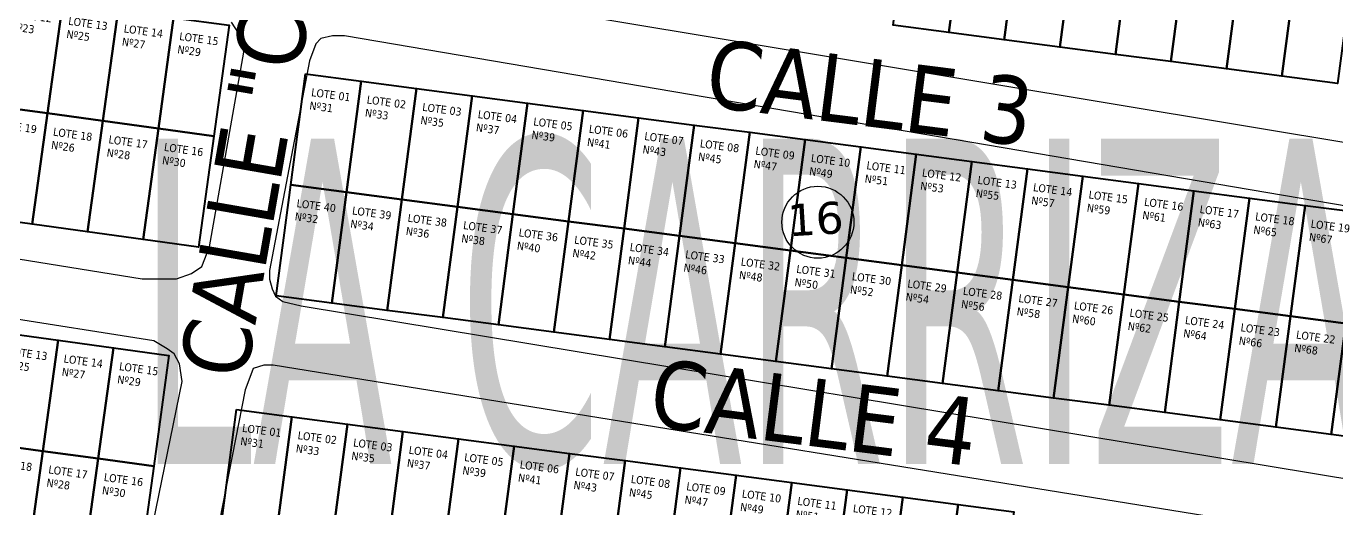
# Model space of a CAD drawing. Header units: metres. Extents: x 2 to 659295185, y -28 to 1124222152.
# Drawn here: x 658607.6 to 658771.4, y 1123367.6 to 1123428 of the extents above; entities that cross this region are included whole.
import ezdxf

# ---------------------------------------------------------------- set-up
doc = ezdxf.new("R2010")
doc.units = ezdxf.units.M
doc.header["$MEASUREMENT"] = 0
for name, color, linetype in [('CALLES', 1, 'CONTINUOUS'), ('MANZANA', 30, 'CONTINUOUS'), ('Numero de manzana', 6, 'CONTINUOUS'), ('Parcelas', 140, 'CONTINUOUS'), ('TEXTOS', 7, 'CONTINUOUS')]:
    doc.layers.add(name, color=color, linetype=linetype)
doc.styles.add('ROMAN', font='verdana.ttf')
doc.styles.get("Standard").update_dxf_attribs({"font": 'tahoma.ttf'})

msp = doc.modelspace()

# ---------------------------------------------------------------- linework, layer by layer
at = {"layer": 'MANZANA', "lineweight": -2}
for p, q in [((658649.5165, 1123434.0083), (658781.7634, 1123411.9327)), ((658634.204, 1123426.9797), (658633.2145, 1123428.5194)), ((658634.7647, 1123424.7701), (658634.204, 1123426.9797)), ((658644.3959, 1123426.4698), (658643.7444, 1123425.7999)), ((658645.8224, 1123426.8097), (658644.3959, 1123426.4698)), ((658647.3561, 1123426.8097), (658645.8224, 1123426.8097)), ((658780.3698, 1123404.1843), (658647.3561, 1123426.8097)), ((658630.4851, 1123400.4151), (658634.7647, 1123424.7701)), ((658643.7444, 1123425.7999), (658642.9858, 1123423.7004)), ((658642.9858, 1123423.7004), (658637.9476, 1123397.4657)), ((658528.2037, 1123411.6828), (658622.0661, 1123396.3959)), ((658629.5121, 1123397.9756), (658630.4851, 1123400.4151)), ((658626.3375, 1123396.4159), (658628.201, 1123397.0858)), ((658628.201, 1123397.0858), (658629.5121, 1123397.9756)), ((658637.9476, 1123397.4657), (658637.9558, 1123396.3559)), ((658623.5256, 1123388.6575), (658574.6195, 1123396.4059)), ((658622.0661, 1123396.3959), (658626.3375, 1123396.4159)), ((658637.9558, 1123396.3559), (658638.2939, 1123395.1462)), ((658638.2939, 1123395.1462), (658638.731, 1123394.2563)), ((658638.731, 1123394.2563), (658639.6133, 1123393.5965)), ((658639.6133, 1123393.5965), (658641.9139, 1123393.0566)), ((658641.9139, 1123393.0566), (658774.3833, 1123371.0811)), ((658625.1748, 1123387.6677), (658623.5256, 1123388.6575)), ((658626.0571, 1123387.0178), (658625.1748, 1123387.6677)), ((658626.7168, 1123385.7981), (658626.0571, 1123387.0178)), ((658627.0548, 1123383.5885), (658626.7168, 1123385.7981)), ((658635.9274, 1123385.1782), (658635.4903, 1123384.0684)), ((658637.2385, 1123385.6281), (658635.9274, 1123385.1782)), ((658638.4424, 1123385.6281), (658637.2385, 1123385.6281)), ((658772.1157, 1123363.9925), (658638.4424, 1123385.6281)), ((658621.3735, 1123355.9142), (658627.0548, 1123383.5885)), ((658635.4903, 1123384.0684), (658634.9461, 1123382.5187)), ((658634.9461, 1123382.5187), (658629.5946, 1123355.3943))]:
    msp.add_line(p, q, dxfattribs=at)
at = {"layer": 'Numero de manzana', "lineweight": -2}
msp.add_circle((658706.5001, 1123403.5001), 4.5001, dxfattribs=at)
at = {"layer": 'Parcelas', "lineweight": 40}
for points in [[(658717.7514, 1123442.0403), (658724.6915, 1123441.1266), (658722.864, 1123427.2464), (658715.9239, 1123428.1601), (658717.7514, 1123442.0403)], [(658724.6915, 1123441.1266), (658731.6316, 1123440.2128), (658729.8042, 1123426.3326), (658722.864, 1123427.2464), (658724.6915, 1123441.1266)], [(658731.6316, 1123440.2128), (658738.5717, 1123439.2991), (658736.7443, 1123425.4189), (658729.8042, 1123426.3326), (658731.6316, 1123440.2128)], [(658738.5717, 1123439.2991), (658745.5119, 1123438.3853), (658743.6844, 1123424.5051), (658736.7443, 1123425.4189), (658738.5717, 1123439.2991)], [(658745.5119, 1123438.3853), (658752.452, 1123437.4716), (658750.6245, 1123423.5914), (658743.6844, 1123424.5051), (658745.5119, 1123438.3853)], [(658752.452, 1123437.4716), (658759.3921, 1123436.5579), (658757.5646, 1123422.6776), (658750.6245, 1123423.5914), (658752.452, 1123437.4716)], [(658759.3921, 1123436.5579), (658766.3322, 1123435.6441), (658764.5047, 1123421.7639), (658757.5646, 1123422.6776), (658759.3921, 1123436.5579)], [(658766.3322, 1123435.6441), (658773.2723, 1123434.7304), (658771.4448, 1123420.8502), (658764.5047, 1123421.7639), (658766.3322, 1123435.6441)], [(658605.1844, 1123431.95), (658612.1192, 1123430.9967), (658610.2126, 1123417.1271), (658603.2778, 1123418.0804), (658605.1844, 1123431.95)], [(658612.1192, 1123430.9967), (658619.0539, 1123430.0434), (658617.1473, 1123416.1738), (658610.2126, 1123417.1271), (658612.1192, 1123430.9967)], [(658619.0539, 1123430.0434), (658625.9887, 1123429.0901), (658624.0821, 1123415.2206), (658617.1473, 1123416.1738), (658619.0539, 1123430.0434)], [(658625.9887, 1123429.0901), (658632.9235, 1123428.1368), (658631.0169, 1123414.2672), (658624.0821, 1123415.2205), (658625.9887, 1123429.0901)], [(658642.4633, 1123422.0596), (658649.4034, 1123421.1459), (658647.5759, 1123407.2657), (658640.6358, 1123408.1794), (658642.4633, 1123422.0596)], [(658649.4034, 1123421.1459), (658656.3435, 1123420.2321), (658654.516, 1123406.3519), (658647.5759, 1123407.2657), (658649.4034, 1123421.1459)], [(658656.3435, 1123420.2321), (658663.2836, 1123419.3184), (658661.4561, 1123405.4382), (658654.516, 1123406.3519), (658656.3435, 1123420.2321)], [(658603.2778, 1123418.0804), (658610.2126, 1123417.1271), (658608.306, 1123403.2576), (658601.3712, 1123404.2109), (658603.2778, 1123418.0804)], [(658663.2836, 1123419.3184), (658670.2237, 1123418.4046), (658668.3962, 1123404.5244), (658661.4561, 1123405.4382), (658663.2836, 1123419.3184)], [(658670.2237, 1123418.4046), (658677.1638, 1123417.4909), (658675.3364, 1123403.6107), (658668.3962, 1123404.5244), (658670.2237, 1123418.4046)], [(658610.2126, 1123417.1271), (658617.1473, 1123416.1738), (658615.2407, 1123402.3043), (658608.306, 1123403.2576), (658610.2126, 1123417.1271)], [(658677.1638, 1123417.4909), (658684.1039, 1123416.5772), (658682.2765, 1123402.697), (658675.3364, 1123403.6107), (658677.1638, 1123417.4909)], [(658684.1039, 1123416.5772), (658691.044, 1123415.6634), (658689.2166, 1123401.7832), (658682.2765, 1123402.697), (658684.1039, 1123416.5772)], [(658617.1473, 1123416.1738), (658624.0821, 1123415.2206), (658622.1755, 1123401.351), (658615.2407, 1123402.3043), (658617.1473, 1123416.1738)], [(658624.0821, 1123415.2205), (658631.0169, 1123414.2672), (658629.1103, 1123400.3977), (658622.1755, 1123401.351), (658624.0821, 1123415.2205)], [(658691.044, 1123415.6634), (658697.9842, 1123414.7497), (658696.1567, 1123400.8695), (658689.2166, 1123401.7832), (658691.044, 1123415.6634)], [(658697.9842, 1123414.7497), (658704.9243, 1123413.8359), (658703.0968, 1123399.9557), (658696.1567, 1123400.8695), (658697.9842, 1123414.7497)], [(658704.9243, 1123413.8359), (658711.8644, 1123412.9222), (658710.0369, 1123399.042), (658703.0968, 1123399.9557), (658704.9243, 1123413.8359)], [(658711.8644, 1123412.9222), (658718.8045, 1123412.0084), (658716.977, 1123398.1282), (658710.0369, 1123399.042), (658711.8644, 1123412.9222)], [(658718.8045, 1123412.0084), (658725.7446, 1123411.0947), (658723.9171, 1123397.2145), (658716.977, 1123398.1282), (658718.8045, 1123412.0084)], [(658725.7446, 1123411.0947), (658732.6847, 1123410.181), (658730.8572, 1123396.3007), (658723.9171, 1123397.2145), (658725.7446, 1123411.0947)], [(658732.6847, 1123410.181), (658739.6248, 1123409.2672), (658737.7973, 1123395.387), (658730.8572, 1123396.3007), (658732.6847, 1123410.181)], [(658640.6358, 1123408.1794), (658647.5759, 1123407.2657), (658645.7484, 1123393.3855), (658638.8083, 1123394.2992), (658640.6358, 1123408.1794)], [(658739.6248, 1123409.2672), (658746.5649, 1123408.3535), (658744.7374, 1123394.4733), (658737.7973, 1123395.387), (658739.6248, 1123409.2672)], [(658746.5649, 1123408.3535), (658753.505, 1123407.4397), (658751.6775, 1123393.5595), (658744.7374, 1123394.4733), (658746.5649, 1123408.3535)], [(658647.5759, 1123407.2657), (658654.516, 1123406.3519), (658652.6885, 1123392.4717), (658645.7484, 1123393.3855), (658647.5759, 1123407.2657)], [(658753.505, 1123407.4397), (658760.4451, 1123406.526), (658758.6176, 1123392.6458), (658751.6775, 1123393.5595), (658753.505, 1123407.4397)], [(658760.4451, 1123406.526), (658767.3852, 1123405.6122), (658765.5577, 1123391.732), (658758.6176, 1123392.6458), (658760.4451, 1123406.526)], [(658654.516, 1123406.3519), (658661.4561, 1123405.4382), (658659.6287, 1123391.558), (658652.6885, 1123392.4717), (658654.516, 1123406.3519)], [(658661.4561, 1123405.4382), (658668.3962, 1123404.5244), (658666.5688, 1123390.6442), (658659.6287, 1123391.558), (658661.4561, 1123405.4382)], [(658767.3852, 1123405.6122), (658774.3253, 1123404.6985), (658772.4978, 1123390.8183), (658765.5577, 1123391.732), (658767.3852, 1123405.6122)], [(658668.3962, 1123404.5244), (658675.3364, 1123403.6107), (658673.5089, 1123389.7305), (658666.5688, 1123390.6442), (658668.3962, 1123404.5244)], [(658675.3364, 1123403.6107), (658682.2765, 1123402.697), (658680.449, 1123388.8167), (658673.5089, 1123389.7305), (658675.3364, 1123403.6107)], [(658682.2765, 1123402.697), (658689.2166, 1123401.7832), (658687.3891, 1123387.903), (658680.449, 1123388.8167), (658682.2765, 1123402.697)], [(658689.2166, 1123401.7832), (658696.1567, 1123400.8695), (658694.3292, 1123386.9893), (658687.3891, 1123387.903), (658689.2166, 1123401.7832)], [(658696.1567, 1123400.8695), (658703.0968, 1123399.9557), (658701.2693, 1123386.0755), (658694.3292, 1123386.9893), (658696.1567, 1123400.8695)], [(658703.0968, 1123399.9557), (658710.0369, 1123399.042), (658708.2094, 1123385.1618), (658701.2693, 1123386.0755), (658703.0968, 1123399.9557)], [(658710.0369, 1123399.042), (658716.977, 1123398.1282), (658715.1495, 1123384.248), (658708.2094, 1123385.1618), (658710.0369, 1123399.042)], [(658716.977, 1123398.1282), (658723.9171, 1123397.2145), (658722.0896, 1123383.3343), (658715.1495, 1123384.248), (658716.977, 1123398.1282)], [(658723.9171, 1123397.2145), (658730.8572, 1123396.3007), (658729.0297, 1123382.4205), (658722.0896, 1123383.3343), (658723.9171, 1123397.2145)], [(658730.8572, 1123396.3007), (658737.7973, 1123395.387), (658735.9698, 1123381.5068), (658729.0297, 1123382.4205), (658730.8572, 1123396.3007)], [(658737.7973, 1123395.387), (658744.7374, 1123394.4733), (658742.9099, 1123380.593), (658735.9698, 1123381.5068), (658737.7973, 1123395.387)], [(658744.7374, 1123394.4733), (658751.6775, 1123393.5595), (658749.85, 1123379.6793), (658742.9099, 1123380.593), (658744.7374, 1123394.4733)], [(658751.6775, 1123393.5595), (658758.6176, 1123392.6458), (658756.7901, 1123378.7656), (658749.85, 1123379.6793), (658751.6775, 1123393.5595)], [(658758.6176, 1123392.6458), (658765.5577, 1123391.732), (658763.7302, 1123377.8518), (658756.7901, 1123378.7656), (658758.6176, 1123392.6458)], [(658765.5577, 1123391.732), (658772.4978, 1123390.8183), (658770.6704, 1123376.9381), (658763.7302, 1123377.8518), (658765.5577, 1123391.732)], [(658772.4978, 1123390.8183), (658779.4379, 1123389.9045), (658777.6105, 1123376.0243), (658770.6704, 1123376.9381), (658772.4978, 1123390.8183)], [(658604.6018, 1123389.6957), (658611.5366, 1123388.7424), (658609.63, 1123374.8728), (658602.6952, 1123375.8261), (658604.6018, 1123389.6957)], [(658611.5366, 1123388.7424), (658618.4714, 1123387.7891), (658616.5648, 1123373.9195), (658609.63, 1123374.8728), (658611.5366, 1123388.7424)], [(658618.4714, 1123387.7891), (658625.4061, 1123386.8358), (658623.4996, 1123372.9662), (658616.5648, 1123373.9195), (658618.4714, 1123387.7891)], [(658633.8303, 1123380.0658), (658640.7704, 1123379.1521), (658638.943, 1123365.2719), (658632.0028, 1123366.1856), (658633.8303, 1123380.0658)], [(658640.7704, 1123379.1521), (658647.7105, 1123378.2384), (658645.8831, 1123364.3581), (658638.943, 1123365.2719), (658640.7704, 1123379.1521)], [(658647.7105, 1123378.2384), (658654.6507, 1123377.3246), (658652.8232, 1123363.4444), (658645.8831, 1123364.3581), (658647.7105, 1123378.2384)], [(658654.6507, 1123377.3246), (658661.5908, 1123376.4109), (658659.7633, 1123362.5307), (658652.8232, 1123363.4444), (658654.6507, 1123377.3246)], [(658602.6952, 1123375.8261), (658609.63, 1123374.8728), (658607.7234, 1123361.0033), (658600.7886, 1123361.9566), (658602.6952, 1123375.8261)], [(658661.5908, 1123376.4109), (658668.5309, 1123375.4971), (658666.7034, 1123361.6169), (658659.7633, 1123362.5307), (658661.5908, 1123376.4109)], [(658668.5309, 1123375.4971), (658675.471, 1123374.5834), (658673.6435, 1123360.7032), (658666.7034, 1123361.6169), (658668.5309, 1123375.4971)], [(658609.63, 1123374.8728), (658616.5648, 1123373.9195), (658614.6582, 1123360.05), (658607.7234, 1123361.0033), (658609.63, 1123374.8728)], [(658616.5648, 1123373.9195), (658623.4996, 1123372.9662), (658621.593, 1123359.0967), (658614.6582, 1123360.05), (658616.5648, 1123373.9195)], [(658675.471, 1123374.5834), (658682.4111, 1123373.6696), (658680.5836, 1123359.7894), (658673.6435, 1123360.7032), (658675.471, 1123374.5834)], [(658682.4111, 1123373.6696), (658689.3512, 1123372.7559), (658687.5237, 1123358.8757), (658680.5836, 1123359.7894), (658682.4111, 1123373.6696)], [(658689.3512, 1123372.7559), (658696.2913, 1123371.8422), (658694.4638, 1123357.9619), (658687.5237, 1123358.8757), (658689.3512, 1123372.7559)], [(658696.2913, 1123371.8422), (658703.2314, 1123370.9284), (658701.4039, 1123357.0482), (658694.4638, 1123357.9619), (658696.2913, 1123371.8422)], [(658703.2314, 1123370.9284), (658710.1715, 1123370.0147), (658708.344, 1123356.1345), (658701.4039, 1123357.0482), (658703.2314, 1123370.9284)], [(658710.1715, 1123370.0147), (658717.1116, 1123369.1009), (658715.2841, 1123355.2207), (658708.344, 1123356.1345), (658710.1715, 1123370.0147)], [(658717.1116, 1123369.1009), (658724.0517, 1123368.1872), (658722.2242, 1123354.307), (658715.2841, 1123355.2207), (658717.1116, 1123369.1009)], [(658724.0517, 1123368.1872), (658730.9918, 1123367.2734), (658729.1643, 1123353.3932), (658722.2242, 1123354.307), (658724.0517, 1123368.1872)]]:
    msp.add_lwpolyline(points, dxfattribs=at)

# ---------------------------------------------------------------- texts
at = {"layer": 'CALLES', "color": 0}
for s, rotation, p in [('CALLE "C"', 80.117379, (658634.9808, 1123383.6181)), ('CALLE 3', 352.810288, (658692.1761, 1123418.0738)), ('CALLE 4', 352.810288, (658685.176, 1123378.0738))]:
    msp.add_text(s, height=8.5, rotation=rotation, dxfattribs=at).set_placement(p)
at = {"layer": 'Numero de manzana', "lineweight": -2, "style": 'ROMAN'}
msp.add_text('16', height=4, rotation=3.491535, dxfattribs=at).set_placement((658702.8524, 1123401.7235))
at = {"layer": 'Parcelas', "lineweight": 40, "char_height": 1, "width": 6.941503, "attachment_point": 1}
for s, insert, rotation in [('LOTE 12\\PNº23', (658605.9797, 1123430.1576), 351.956363), ('LOTE 13\\PNº25', (658612.9145, 1123429.2043), 351.956363), ('LOTE 14\\PNº27', (658619.8493, 1123428.251), 351.956363), ('LOTE 15\\PNº29', (658626.7841, 1123427.2977), 351.956363), ('LOTE 01\\PNº31', (658643.2689, 1123420.2717), 352.283039), ('LOTE 02\\PNº33', (658650.209, 1123419.358), 352.283039), ('LOTE 03\\PNº35', (658657.1491, 1123418.4443), 352.283039), ('LOTE 19\\PNº24', (658604.0731, 1123416.288), 351.956363), ('LOTE 04\\PNº37', (658664.0892, 1123417.5305), 352.283039), ('LOTE 05\\PNº39', (658671.0293, 1123416.6168), 352.283039), ('LOTE 18\\PNº26', (658611.0079, 1123415.3347), 351.956363), ('LOTE 06\\PNº41', (658677.9694, 1123415.703), 352.283039), ('LOTE 07\\PNº43', (658684.9095, 1123414.7893), 352.283039), ('LOTE 17\\PNº28', (658617.9427, 1123414.3814), 351.956363), ('LOTE 16\\PNº30', (658624.8775, 1123413.4281), 351.956363), ('LOTE 08\\PNº45', (658691.8496, 1123413.8755), 352.283039), ('LOTE 09\\PNº47', (658698.7897, 1123412.9618), 352.283039), ('LOTE 10\\PNº49', (658705.7298, 1123412.048), 352.283039), ('LOTE 11\\PNº51', (658712.6699, 1123411.1343), 352.283039), ('LOTE 12\\PNº53', (658719.61, 1123410.2206), 352.283039), ('LOTE 13\\PNº55', (658726.5501, 1123409.3068), 352.283039), ('LOTE 14\\PNº57', (658733.4903, 1123408.3931), 352.283039), ('LOTE 15\\PNº59', (658740.4304, 1123407.4793), 352.283039), ('LOTE 16\\PNº61', (658747.3705, 1123406.5656), 352.283039), ('LOTE 40\\PNº32', (658641.4414, 1123406.3915), 352.283039), ('LOTE 39\\PNº34', (658648.3815, 1123405.4778), 352.283039), ('LOTE 17\\PNº63', (658754.3106, 1123405.6518), 352.283039), ('LOTE 38\\PNº36', (658655.3216, 1123404.564), 352.283039), ('LOTE 37\\PNº38', (658662.2617, 1123403.6503), 352.283039), ('LOTE 18\\PNº65', (658761.2507, 1123404.7381), 352.283039), ('LOTE 19\\PNº67', (658768.1908, 1123403.8244), 352.283039), ('LOTE 36\\PNº40', (658669.2018, 1123402.7366), 352.283039), ('LOTE 35\\PNº42', (658676.1419, 1123401.8228), 352.283039), ('LOTE 34\\PNº44', (658683.082, 1123400.9091), 352.283039), ('LOTE 33\\PNº46', (658690.0221, 1123399.9953), 352.283039), ('LOTE 32\\PNº48', (658696.9622, 1123399.0816), 352.283039), ('LOTE 31\\PNº50', (658703.9023, 1123398.1678), 352.283039), ('LOTE 30\\PNº52', (658710.8424, 1123397.2541), 352.283039), ('LOTE 29\\PNº54', (658717.7826, 1123396.3404), 352.283039), ('LOTE 28\\PNº56', (658724.7227, 1123395.4266), 352.283039), ('LOTE 27\\PNº58', (658731.6628, 1123394.5129), 352.283039), ('LOTE 26\\PNº60', (658738.6029, 1123393.5991), 352.283039), ('LOTE 25\\PNº62', (658745.543, 1123392.6854), 352.283039), ('LOTE 24\\PNº64', (658752.4831, 1123391.7716), 352.283039), ('LOTE 23\\PNº66', (658759.4232, 1123390.8579), 352.283039), ('LOTE 22\\PNº68', (658766.3633, 1123389.9441), 352.283039), ('LOTE 13\\PNº25', (658605.3972, 1123387.9032), 351.956363), ('LOTE 14\\PNº27', (658612.332, 1123386.9499), 351.956363), ('LOTE 15\\PNº29', (658619.2667, 1123385.9966), 351.956363), ('LOTE 01\\PNº31', (658634.6359, 1123378.278), 352.283039), ('LOTE 02\\PNº33', (658641.576, 1123377.3642), 352.283039), ('LOTE 03\\PNº35', (658648.5161, 1123376.4505), 352.283039), ('LOTE 04\\PNº37', (658655.4562, 1123375.5367), 352.283039), ('LOTE 18\\PNº26', (658603.4906, 1123374.0337), 351.956363), ('LOTE 05\\PNº39', (658662.3963, 1123374.623), 352.283039), ('LOTE 06\\PNº41', (658669.3364, 1123373.7092), 352.283039), ('LOTE 17\\PNº28', (658610.4254, 1123373.0804), 351.956363), ('LOTE 16\\PNº30', (658617.3601, 1123372.1271), 351.956363), ('LOTE 07\\PNº43', (658676.2765, 1123372.7955), 352.283039), ('LOTE 08\\PNº45', (658683.2166, 1123371.8818), 352.283039), ('LOTE 09\\PNº47', (658690.1567, 1123370.968), 352.283039), ('LOTE 10\\PNº49', (658697.0969, 1123370.0543), 352.283039), ('LOTE 11\\PNº51', (658704.037, 1123369.1405), 352.283039), ('LOTE 12\\PNº53', (658710.9771, 1123368.2268), 352.283039)]:
    msp.add_mtext(s, dxfattribs=dict(at, insert=insert, rotation=rotation))
at = {"layer": 'TEXTOS', "color": 0, "width": 0.535714}
msp.add_text('LA CARRIZALERA', height=40.6994, dxfattribs=at).set_placement((658621.4724, 1123373.2656))

doc.saveas('drawing.dxf')
